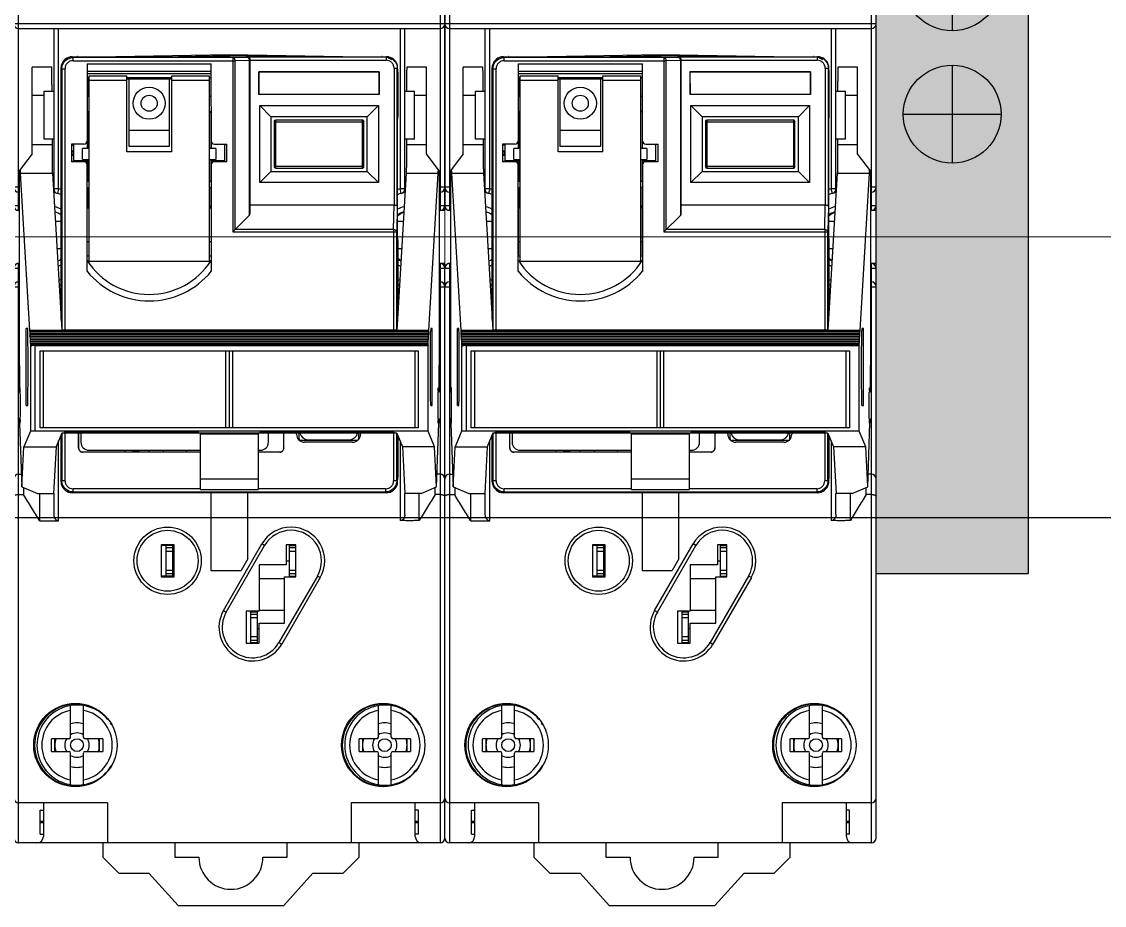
# Model space of a CAD drawing. Header units: millimetres. Extents: x 0 to 53000, y -591 to 24400.
# Drawn here: x 36731 to 36798.5, y 2684.7 to 2739.8 of the extents above; entities that cross this region are included whole.
import ezdxf
from ezdxf.enums import TextEntityAlignment as Align

# ---------------------------------------------------------------- set-up
doc = ezdxf.new("R2010")
doc.units = ezdxf.units.MM
doc.layers.add('Основная', color=7, linetype='Continuous', lineweight=30)
doc.layers.add('Привязки', color=2, linetype='Continuous', lineweight=0, plot=False, transparency=0.8)
doc.layers.add('размеры', color=3, linetype='Continuous')
doc.styles.add('текст', font='isocpeui.ttf')

# ---------------------------------------------------------------- blocks, each defined once
blk = doc.blocks.new('MCADID0001910_2D-top')
at = {"layer": 'Основная', "color": 7, "linetype": 'Continuous'}
for p, q in [((0, 40.9), (0, 1.95)), ((0.3, 1.65), (0.3, 41.2)), ((26.6, 41.2), (26.6, 1.65)), ((26.9, 1.65), (26.9, 40.9)), ((26.9, 13.3), (0, 13.3)), ((0.3, 13), (26.6, 13)), ((2.5, 13), (2.5, 3.008)), ((2.8, 3.008), (2.8, 13)), ((24.1, 13), (24.1, 3.008)), ((24.4, 3.008), (24.4, 13)), ((3.65, 11.248), (3.699, 11.199)), ((3.65, 11.248), (23.25, 11.248)), ((13.667, 11.199), (3.699, 11.199)), ((3.699, 10.999), (3.699, 11.199)), ((3.699, 10.999), (13.809, 10.999)), ((13.45, 11.371), (6.377, 11.248)), ((9.228, 11.248), (13.45, 11.321)), ((20.523, 11.248), (13.45, 11.371)), ((13.45, 11.37), (13.45, 11.247)), ((17.672, 11.248), (13.45, 11.321)), ((13.667, 11.199), (14.55, 11.215)), ((13.667, 11.199), (13.667, 0.315)), ((14.691, 11.015), (13.809, 10.999)), ((13.809, 0.457), (13.809, 10.999)), ((14.55, 11.227), (14.55, 11.215)), ((23.229, 11.227), (14.55, 11.227)), ((14.691, 11.015), (14.691, 1.34)), ((14.691, 11.015), (14.75, 11.015)), ((14.75, 11.027), (23.229, 11.027)), ((14.75, 1.481), (14.75, 11.015)), ((23.229, 11.227), (23.25, 11.248)), ((23.229, 11.227), (23.229, 11.027)), ((2.367, 10.592), (1.146, 10.592)), ((1.146, 5.192), (1.146, 10.592)), ((2.95, -5.133), (2.95, 10.572)), ((2.999, 10.499), (2.95, 10.548)), ((2.999, 10.499), (3.199, 10.499)), ((2.999, 10.499), (2.999, -5.823)), ((3.199, -5.823), (3.199, 10.499)), ((4.574, 10.798), (4.572, 5.525)), ((4.574, 10.798), (12.326, 10.798)), ((12.322, 10.32), (4.578, 10.32)), ((12.322, 10.171), (4.578, 10.171)), ((12.328, 5.525), (12.326, 10.798)), ((15.291, 10.307), (15.3, 8.898)), ((22.809, 10.307), (15.291, 10.307)), ((15.3, 8.898), (15.3, 10.298)), ((15.3, 10.298), (22.8, 10.298)), ((22.8, 8.898), (22.809, 10.307)), ((22.809, 10.307), (22.8, 10.298)), ((22.8, 10.298), (22.8, 8.898)), ((23.729, 10.528), (23.729, 1.998)), ((23.729, 10.527), (23.929, 10.527)), ((23.95, 10.548), (23.929, 10.527)), ((23.929, 1.915), (23.929, 10.527)), ((23.95, -4.989), (23.95, 10.572)), ((23.975, 7.55), (23.975, 10.25)), ((25.746, 10.592), (24.524, 10.592)), ((25.746, 5.192), (25.746, 10.592)), ((4.579, 9.944), (4.699, 9.944)), ((4.6, 9.954), (4.6, 8.748)), ((4.699, -1.525), (4.699, 10.058)), ((4.699, 10.058), (7.059, 10.058)), ((4.699, 10.047), (7.059, 10.047)), ((7.059, 9.771), (4.699, 9.771)), ((7.059, 5.305), (7.059, 10.058)), ((7.059, 9.944), (9.859, 9.944)), ((9.859, 9.844), (7.059, 9.844)), ((7.199, 5.644), (7.199, 9.844)), ((7.225, 9.844), (7.225, 9.944)), ((7.825, 9.844), (7.825, 9.944)), ((9.699, 9.844), (9.699, 5.644)), ((9.859, 5.305), (9.859, 10.058)), ((9.859, 10.058), (12.199, 10.058)), ((9.859, 10.047), (12.199, 10.047)), ((12.199, 9.771), (9.859, 9.771)), ((12.199, 10.058), (12.199, -1.525)), ((12.199, 9.944), (12.321, 9.944)), ((12.3, 9.954), (12.3, 8.748)), ((1.146, 8.842), (1.9, 8.842)), ((1.9, 9.1), (2.5, 9.1)), ((1.9, 6.1), (1.9, 9.1)), ((22.8, 8.898), (15.3, 8.898)), ((24.4, 9.1), (25, 9.1)), ((25, 6.1), (25, 9.1)), ((25, 8.842), (25.746, 8.842)), ((15.35, 3.394), (15.35, 8.206)), ((15.35, 8.206), (22.75, 8.206)), ((15.35, 8.206), (16.044, 7.506)), ((22.056, 7.506), (22.75, 8.206)), ((22.75, 8.206), (22.75, 3.394)), ((4.6, 7.848), (4.6, 5.525)), ((12.3, 7.848), (12.3, 5.525)), ((16.044, 7.506), (16.044, 4.094)), ((22.056, 7.506), (16.044, 7.506)), ((22.056, 4.094), (22.056, 7.506)), ((16.25, 7.196), (16.257, 7.189)), ((16.257, 7.189), (16.257, 4.403)), ((16.257, 7.189), (21.843, 7.189)), ((16.35, 7.296), (16.357, 7.289)), ((16.357, 4.303), (16.357, 7.289)), ((21.743, 7.289), (16.357, 7.289)), ((21.75, 7.296), (21.743, 7.289)), ((21.743, 7.289), (21.743, 4.303)), ((21.85, 7.196), (21.843, 7.189)), ((21.843, 4.403), (21.843, 7.189)), ((2.5, 6.1), (1.9, 6.1)), ((2.388, 6.1), (2.388, 5.74)), ((9.699, 6.644), (7.199, 6.644)), ((25, 6.1), (24.4, 6.1)), ((24.503, 6.1), (24.503, 5.74)), ((2.388, 5.74), (1.146, 5.74)), ((4.373, 5.798), (3.6, 5.798)), ((3.6, 5.798), (3.6, 4.698)), ((3.7, 5.728), (3.6, 5.728)), ((3.63, 5.798), (3.7, 5.728)), ((3.7, 5.798), (3.7, 5.728)), ((3.757, 4.753), (3.757, 5.798)), ((4.699, 5.525), (4.299, 5.525)), ((4.299, 4.825), (4.299, 5.525)), ((9.699, 5.644), (7.199, 5.644)), ((12.599, 5.525), (12.199, 5.525)), ((12.527, 5.798), (13.3, 5.798)), ((12.599, 5.525), (12.599, 4.825)), ((13.143, 5.798), (13.143, 4.753)), ((13.3, 4.698), (13.3, 5.798)), ((25.746, 5.74), (24.503, 5.74)), ((1.146, 5.192), (0.346, 4.125)), ((3.6, 5.378), (3.7, 5.378)), ((3.6, 5.278), (3.7, 5.378)), ((3.6, 5.178), (3.7, 5.078)), ((3.7, 5.078), (3.6, 5.078)), ((3.7, 5.378), (3.7, 5.078)), ((4.572, 4.753), (3.757, 4.753)), ((3.95, 4.748), (3.95, 4.698)), ((4.299, 4.825), (4.699, 4.825)), ((4.572, 4.825), (4.572, 4.753)), ((4.579, 4.494), (4.579, 4.746)), ((4.6, 4.825), (4.6, 3.449)), ((9.859, 5.305), (7.059, 5.305)), ((12.199, 4.825), (12.599, 4.825)), ((12.3, 4.825), (12.3, 3.447)), ((12.321, 4.746), (12.321, 4.494)), ((12.328, 4.753), (12.328, 4.825)), ((13.143, 4.753), (12.328, 4.753)), ((26.546, 4.125), (25.746, 5.192)), ((0.346, 4.125), (0.346, -6.406)), ((3.6, 4.728), (3.7, 4.728)), ((4.374, 4.698), (3.6, 4.698)), ((3.67, 4.698), (3.7, 4.728)), ((3.7, 4.728), (3.7, 4.698)), ((4.574, -2.143), (4.574, 4.498)), ((12.326, 4.498), (12.326, -2.143)), ((13.3, 4.698), (12.526, 4.698)), ((15.35, 3.394), (16.044, 4.094)), ((16.044, 4.094), (22.056, 4.094)), ((21.843, 4.403), (16.257, 4.403)), ((16.357, 4.303), (21.743, 4.303)), ((21.75, 4.296), (21.743, 4.303)), ((21.85, 4.396), (21.843, 4.403)), ((22.75, 3.394), (22.056, 4.094)), ((26.546, 4.125), (26.546, -6.406)), ((0.41, 3.99), (2.41, 3.99)), ((0.41, 3.99), (0.991, -5.828)), ((2.41, 3.99), (2.991, -5.823)), ((22.75, 3.394), (15.35, 3.394)), ((24.482, 3.99), (23.901, -5.823)), ((24.482, 3.99), (26.482, 3.99)), ((25.9, -5.828), (26.482, 3.99)), ((0.346, 3.1), (0, 3.1)), ((0.3, 2.8), (0.346, 2.8)), ((2.8, 3.008), (2.5, 3.008)), ((2.8, 3.008), (2.727, 2.717)), ((4.6, 3.102), (4.6, 1.932)), ((12.3, 3.103), (12.3, 1.932)), ((24.173, 2.717), (24.1, 3.008)), ((24.4, 3.008), (24.1, 3.008)), ((26.9, 3.1), (26.546, 3.1)), ((26.546, 2.8), (26.6, 2.8)), ((0.346, 1.95), (0, 1.95)), ((0.2, 1.65), (0.2, 1.667)), ((0.346, 1.65), (0.2, 1.65)), ((4.579, 1.911), (4.699, 1.911)), ((4.6, 1.932), (4.584, 1.917)), ((4.699, 1.798), (4.59, 1.798)), ((4.59, -0.302), (4.59, 1.798)), ((4.699, 1.932), (4.6, 1.932)), ((12.3, 1.932), (12.199, 1.932)), ((12.199, 1.911), (12.321, 1.911)), ((12.31, 1.798), (12.199, 1.798)), ((12.3, 1.932), (12.315, 1.917)), ((12.31, 1.798), (12.31, -0.302)), ((14.75, 1.998), (23.729, 1.998)), ((23.701, 0.457), (23.729, 1.998)), ((23.929, 1.915), (23.901, 0.315)), ((26.9, 1.95), (26.546, 1.95)), ((26.9, 1.65), (26.546, 1.65)), ((2.587, 0.99), (2.95, 0.99)), ((13.667, 0.315), (14.691, 1.34)), ((23.95, 0.99), (24.304, 0.99)), ((13.667, 0.315), (23.901, 0.315)), ((23.701, 0.457), (13.809, 0.457)), ((23.701, 0.457), (23.701, -5.823)), ((23.901, -5.823), (23.901, 0.315)), ((4.583, -1.202), (4.59, -0.302)), ((4.699, -0.302), (4.59, -0.302)), ((12.31, -0.302), (12.199, -0.302)), ((12.31, -0.302), (12.317, -1.202)), ((23.975, -4.45), (23.975, -0.25)), ((2.688, -0.71), (2.95, -0.71)), ((4.699, -1.202), (4.583, -1.202)), ((12.317, -1.202), (12.199, -1.202)), ((23.975, -0.71), (24.203, -0.71)), ((0, -1.95), (0.346, -1.95)), ((0, -37.5), (0, -1.95)), ((0.346, -1.65), (0.2, -1.65)), ((0.2, -1.667), (0.2, -1.65)), ((0.3, -37.8), (0.3, -1.65)), ((12.199, -1.525), (4.699, -1.525)), ((26.9, -1.65), (26.546, -1.65)), ((26.546, -1.95), (26.9, -1.95)), ((26.6, -1.65), (26.6, -37.8)), ((26.9, -37.5), (26.9, -1.65)), ((0, -3.1), (0.346, -3.1)), ((0.346, -2.8), (0.3, -2.8)), ((26.6, -2.8), (26.546, -2.8)), ((26.546, -3.1), (26.9, -3.1)), ((0.874, -5.71), (0.78, -5.71)), ((0.78, -10.51), (0.78, -5.71)), ((25.9, -5.828), (0.991, -5.828)), ((25.895, -5.911), (0.996, -5.911)), ((25.89, -6.012), (1.002, -6.012)), ((23.901, -5.823), (2.991, -5.823)), ((25.9, -5.842), (25.9, -5.828)), ((26.112, -5.71), (26.017, -5.71)), ((26.112, -10.51), (26.112, -5.71)), ((0.346, -6.406), (0.36, -9.567)), ((25.884, -6.113), (1.008, -6.113)), ((25.878, -6.214), (1.014, -6.214)), ((25.872, -6.315), (1.02, -6.315)), ((25.866, -6.416), (1.026, -6.416)), ((25.86, -6.517), (1.032, -6.517)), ((25.854, -6.618), (1.038, -6.618)), ((1.04, -6.688), (1.04, -6.76)), ((25.852, -6.716), (1.04, -6.716)), ((25.849, -6.745), (1.203, -6.745)), ((26.546, -6.406), (26.531, -9.558)), ((1.04, -6.802), (1.04, -12.119)), ((1.34, -6.76), (25.848, -6.76)), ((1.34, -12.11), (1.34, -6.76)), ((1.64, -7.11), (25.24, -7.11)), ((1.64, -11.91), (1.64, -7.11)), ((1.84, -7.11), (1.84, -11.91)), ((13.24, -11.91), (13.24, -7.11)), ((13.44, -7.11), (13.44, -11.91)), ((13.64, -7.11), (13.64, -11.91)), ((25.04, -11.91), (25.04, -7.11)), ((25.24, -7.11), (25.24, -11.91)), ((25.848, -12.11), (25.848, -6.76)), ((0.78, -10.51), (0.874, -10.51)), ((26.017, -10.51), (26.112, -10.51)), ((0.369, -11.442), (0.369, -11.615)), ((26.523, -11.45), (26.522, -11.61)), ((0.369, -11.615), (0.507, -15.593)), ((1.04, -12.119), (0.639, -13.085)), ((25.848, -12.11), (1.34, -12.11)), ((25.24, -11.91), (1.64, -11.91)), ((3.197, -12.18), (3.896, -12.148)), ((3.896, -12.148), (10.796, -12.148)), ((10.796, -12.148), (11.495, -12.18)), ((16.096, -12.148), (15.397, -12.18)), ((22.996, -12.148), (16.096, -12.148)), ((23.695, -12.18), (22.996, -12.148)), ((26.253, -13.085), (25.848, -12.11)), ((26.384, -15.591), (26.522, -11.61)), ((2.991, -12.237), (2.639, -13.085)), ((2.8, -17.699), (2.8, -12.697)), ((2.95, -15.275), (2.95, -12.335)), ((23.901, -12.237), (2.991, -12.237)), ((2.999, -12.237), (2.999, -15.203)), ((3.199, -15.203), (3.199, -12.237)), ((3.448, -12.194), (3.448, -12.169)), ((11.243, -12.194), (3.448, -12.194)), ((4.041, -12.237), (4.041, -13.171)), ((4.05, -13.163), (4.05, -12.237)), ((4.191, -12.237), (4.191, -12.807)), ((11.243, -12.169), (11.243, -12.194)), ((11.646, -15.749), (11.646, -12.237)), ((11.646, -12.273), (15.246, -12.273)), ((15.246, -12.237), (15.246, -15.749)), ((15.648, -12.194), (15.648, -12.169)), ((15.648, -12.194), (23.443, -12.194)), ((15.891, -12.807), (15.891, -12.237)), ((16.859, -13.171), (16.859, -12.237)), ((17.65, -12.303), (17.65, -12.237)), ((17.8, -12.6), (17.753, -12.6)), ((17.8, -12.6), (17.8, -12.237)), ((21.4, -12.7), (17.9, -12.7)), ((17.9, -12.736), (17.9, -12.7)), ((21.141, -12.803), (18.15, -12.803)), ((18.35, -12.65), (20.95, -12.65)), ((21.4, -12.7), (21.4, -12.729)), ((21.5, -12.237), (21.5, -12.6)), ((21.538, -12.6), (21.5, -12.6)), ((21.641, -12.237), (21.641, -12.303)), ((23.443, -12.169), (23.443, -12.194)), ((23.701, -12.237), (23.701, -15.203)), ((23.901, -15.203), (23.901, -12.237)), ((23.901, -12.237), (24.253, -13.085)), ((23.95, -15.275), (23.95, -12.356)), ((23.975, -14.95), (23.975, -12.416)), ((24.102, -12.722), (24.103, -17.695)), ((0.507, -15.593), (0.639, -13.085)), ((0.639, -13.085), (2.639, -13.085)), ((2.639, -13.085), (2.486, -16.013)), ((4.041, -13.171), (4.05, -13.163)), ((11.646, -13.421), (4.291, -13.421)), ((4.691, -13.307), (11.646, -13.307)), ((6.943, -13.413), (6.943, -13.307)), ((6.95, -13.406), (7.41, -13.406)), ((7.41, -13.307), (7.41, -13.406)), ((7.803, -13.402), (7.41, -13.406)), ((7.803, -13.402), (7.803, -13.307)), ((7.803, -13.395), (9.335, -13.395)), ((8.45, -13.395), (8.45, -13.307)), ((9.321, -13.307), (9.321, -13.402)), ((10.765, -13.395), (11.646, -13.395)), ((10.779, -13.402), (10.779, -13.307)), ((15.246, -13.307), (15.391, -13.307)), ((16.609, -13.421), (15.246, -13.421)), ((16.85, -13.163), (16.859, -13.171)), ((26.253, -13.085), (24.253, -13.085)), ((24.253, -13.085), (24.406, -16.013)), ((26.384, -15.591), (26.253, -13.085)), ((0.3, -14.8), (0.48, -14.8)), ((26.6, -14.8), (26.411, -14.8)), ((2.95, -15.252), (2.999, -15.203)), ((3.199, -15.203), (2.999, -15.203)), ((15.246, -15.114), (11.646, -15.114)), ((23.901, -15.203), (23.701, -15.203)), ((23.901, -15.203), (23.95, -15.252)), ((0.3, -16.066), (0.61, -16.066)), ((0.507, -15.593), (1.485, -16.013)), ((0.61, -15.637), (0.61, -16.066)), ((1.485, -16.013), (2.486, -16.013)), ((1.6, -16.013), (1.6, -17.686)), ((2.5, -16.013), (2.5, -17.312)), ((3.699, -15.903), (3.65, -15.952)), ((23.25, -15.952), (3.65, -15.952)), ((11.646, -15.703), (3.699, -15.703)), ((3.699, -15.903), (3.699, -15.703)), ((3.699, -15.903), (23.201, -15.903)), ((11.646, -15.749), (15.246, -15.749)), ((12.3, -15.951), (12.3, -20.8)), ((14.6, -20.077), (14.6, -15.951)), ((23.201, -15.703), (15.246, -15.703)), ((23.201, -15.703), (23.201, -15.903)), ((23.25, -15.952), (23.201, -15.903)), ((24.4, -17.312), (24.4, -16.013)), ((25.41, -16.013), (24.406, -16.013)), ((25.3, -17.692), (25.3, -16.013)), ((25.41, -16.013), (26.384, -15.591)), ((26.29, -16.066), (26.29, -15.632)), ((26.6, -16.066), (26.29, -16.066)), ((1.601, -17.689), (1.6, -17.699)), ((1.6, -17.699), (2.8, -17.699)), ((10, -19.2), (9.2, -19.2)), ((9.2, -19.2), (9.2, -21.2)), ((9.9, -19.25), (9.2, -19.25)), ((9.5, -21.15), (9.5, -19.25)), ((9.9, -19.4), (9.5, -19.4)), ((9.9, -19.25), (9.9, -21.15)), ((10, -21.2), (10, -19.2)), ((13.085, -23.3), (15.481, -19.15)), ((13.259, -23.4), (15.655, -19.25)), ((15.655, -19.25), (15.481, -19.15)), ((17.6, -19.2), (17, -19.2)), ((17, -19.2), (17, -20.45)), ((17.2, -21.2), (17.2, -19.2)), ((17.2, -19.25), (17.6, -19.25)), ((17.6, -19.4), (17.2, -19.4)), ((17.6, -21.2), (17.6, -19.2)), ((9.5, -19.6), (9.9, -19.6)), ((14.6, -20.077), (14.182, -20.8)), ((17, -20.2), (17.2, -20.2)), ((17.2, -19.6), (17.6, -19.6)), ((9.9, -20.8), (9.5, -20.8)), ((12.3, -20.8), (14.182, -20.8)), ((17, -20.45), (15.304, -20.45)), ((15.304, -20.45), (15.304, -23.35)), ((17.6, -20.8), (17.2, -20.8)), ((9.9, -21.15), (9.2, -21.15)), ((9.2, -21.2), (10, -21.2)), ((9.5, -21), (9.9, -21)), ((15.304, -21.3), (16.9, -21.3)), ((18.945, -21.15), (16.549, -25.3)), ((19.119, -21.25), (16.723, -25.4)), ((16.9, -21.2), (17.6, -21.2)), ((16.9, -24.1), (16.9, -21.2)), ((17.2, -21), (17.6, -21)), ((17.2, -21.15), (17.6, -21.15)), ((19.119, -21.25), (18.945, -21.15)), ((13.085, -23.3), (13.259, -23.4)), ((15.304, -23.35), (14.504, -23.35)), ((14.504, -23.35), (14.504, -25.35)), ((14.8, -25.35), (14.8, -23.35)), ((14.8, -23.395), (15.2, -23.395)), ((15.2, -23.545), (14.8, -23.545)), ((15.2, -25.35), (15.2, -23.35)), ((16.9, -23.3), (15.304, -23.3)), ((14.8, -23.745), (15.2, -23.745)), ((15.304, -24.1), (16.9, -24.1)), ((15.304, -25.35), (15.304, -24.1)), ((15.2, -24.945), (14.8, -24.945)), ((15.2, -24.42), (15.304, -24.42)), ((14.504, -25.35), (15.304, -25.35)), ((14.8, -25.145), (15.2, -25.145)), ((14.8, -25.295), (15.2, -25.295)), ((16.549, -25.3), (16.723, -25.4)), ((3.55, -31.2), (3.55, -29.232)), ((4.35, -31.2), (4.35, -29.232)), ((22.75, -31.2), (22.75, -29.232)), ((23.55, -31.2), (23.55, -29.232)), ((3.45, -31.3), (2.35, -31.3)), ((2.35, -32.1), (2.35, -31.3)), ((2.55, -31.3), (2.55, -32.1)), ((5.55, -31.3), (4.45, -31.3)), ((5.35, -32.1), (5.35, -31.3)), ((5.55, -31.3), (5.55, -32.1)), ((22.65, -31.3), (21.55, -31.3)), ((21.55, -32.1), (21.55, -31.3)), ((21.75, -31.3), (21.75, -32.1)), ((24.75, -31.3), (23.65, -31.3)), ((24.55, -32.1), (24.55, -31.3)), ((24.75, -31.3), (24.75, -32.1)), ((2.35, -32.1), (3.45, -32.1)), ((3.55, -34.168), (3.55, -32.2)), ((4.35, -34.168), (4.35, -32.2)), ((4.45, -32.1), (5.55, -32.1)), ((21.55, -32.1), (22.65, -32.1)), ((22.75, -34.168), (22.75, -32.2)), ((23.55, -34.168), (23.55, -32.2)), ((23.65, -32.1), (24.75, -32.1)), ((5.85, -35.3), (0.3, -35.3)), ((1.65, -35.75), (1.85, -35.75)), ((1.65, -37.25), (1.65, -35.75)), ((1.85, -35.3), (1.85, -37.4)), ((5.85, -35.3), (5.85, -37.8)), ((26.6, -35.3), (21.05, -35.3)), ((21.05, -35.3), (21.05, -37.8)), ((25.05, -37.4), (25.05, -35.3)), ((25.25, -35.75), (25.05, -35.75)), ((25.25, -37.25), (25.25, -35.75)), ((1.65, -36.45), (1.85, -36.45)), ((25.05, -36.45), (25.25, -36.45)), ((1.85, -36.55), (1.65, -36.55)), ((25.25, -36.55), (25.05, -36.55)), ((26.6, -37.8), (0.3, -37.8)), ((1.65, -37.25), (1.85, -37.25)), ((5.55, -37.8), (5.55, -38.697)), ((10.05, -37.797), (10.05, -38.697)), ((17.05, -38.697), (17.05, -37.797)), ((21.55, -38.697), (21.55, -37.8)), ((25.25, -37.25), (25.05, -37.25)), ((5.55, -38.697), (6.55, -39.697)), ((10.05, -38.697), (11.55, -38.697)), ((15.55, -38.697), (17.05, -38.697)), ((20.55, -39.697), (21.55, -38.697)), ((6.55, -39.697), (8.436, -39.697)), ((8.436, -39.697), (10.25, -41.697)), ((16.85, -41.697), (18.664, -39.697)), ((18.664, -39.697), (20.55, -39.697)), ((10.25, -41.697), (16.85, -41.697))]:
    blk.add_line(p, q, dxfattribs=at)
for centre, radius in [((8.449, 8.344), 1), ((8.449, 8.344), 0.5), ((9.6, -20.2), 2.1), ((9.6, -20.2), 1.9), ((3.85, -31.7), 2.6), ((23.05, -31.7), 2.6), ((3.95, -31.7), 0.4), ((23.15, -31.7), 0.4)]:
    blk.add_circle(centre, radius, dxfattribs=at)
for centre, radius, start, end in [((0.3, 13.3), 0.3, 180, 270), ((26.6, 13.3), 0.3, 270, 0), ((3.65, 10.548), 0.7, 89.99617, 167.77349), ((3.975, 10.25), 1, 90, 91.99842), ((14.55, 11.015), 0.2, 0.02152, 89.98767), ((22.975, 10.25), 1, 88.97917, 90), ((22.975, 10.25), 1, 53.97759, 65.98454), ((3.45, 10.572), 0.5, 165.54837, 180.00024), ((23.45, 10.572), 0.5, 0, 14.60377), ((22.975, 10.25), 1, 0, 12.83857), ((4.549, 8.898), 0.15, 281.7098, 0), ((12.349, 8.898), 0.15, 192.46542, 259.20276), ((4.549, 7.698), 0.15, 0, 78.25864), ((12.349, 7.698), 0.15, 100.7967, 180), ((22.975, 7.55), 1, 347.16143, 0), ((16.357, 7.189), 0.1, 90.01559, 179.98361), ((21.743, 7.189), 0.1, 359.99914, 90.00065), ((21.75, 7.196), 0.0999, 359.97785, 90.0218), ((16.357, 4.403), 0.1, 180.02101, 269.97899), ((21.743, 4.403), 0.1, 269.99513, 0.00071), ((21.75, 4.396), 0.0999, 269.97668, 0.02193), ((4.699, 3.275), 0.2, 90, 128.45702), ((12.199, 3.275), 0.2, 50.57534, 90), ((0.3, 3.1), 0.3, 180, 270), ((2.05, 0), 3.1, 81.65338, 82.31937), ((2.05, 0), 2.8, 71.68112, 81.11481), ((2.8, 3.008), 0.3, 180, 255.9992), ((2.05, 0), 3.1, 72.83985, 75.9992), ((4.699, 3.275), 0.2, 231.54298, 270), ((12.199, 3.275), 0.2, 270, 309.42466), ((24.85, 0), 3.1, 104.0008, 107.15341), ((24.85, 0), 2.8, 99.06253, 108.31888), ((24.1, 3.008), 0.3, 284.0008, 0), ((26.6, 3.1), 0.3, 270, 0), ((0.3, 1.95), 0.3, 180, 270), ((2.05, 0), 1.95, 62.28363, 74.94618), ((2.05, 0), 1.65, 56.27448, 71.58361), ((24.95, 0), 1.65, 112.51561, 128.35142), ((24.85, 0), 1.65, 108.73184, 123.72552), ((24.85, 0), 1.95, 105.31822, 117.7166), ((26.6, 1.95), 0.3, 270, 0), ((22.975, -0.25), 1, 0, 12.83857), ((24.95, 0), 1.65, 232.93255, 241.10702), ((0.3, -1.95), 0.3, 90, 180), ((2.05, 0), 1.65, 294.8349, 303.72552), ((2.05, 0), 1.95, 291.56696, 297.7166), ((8.45, 1.016), 4.6, 212.78051, 327.21949), ((24.85, 0), 1.65, 237.51632, 244.85949), ((24.85, 0), 1.95, 243.05017, 248.1737), ((26.6, -1.95), 0.3, 0, 90), ((2.05, 0), 2.8, 285.70153, 288.86401), ((8.45, 1.016), 5, 219.17315, 320.82685), ((24.85, 0), 2.8, 251.68222, 254.11592), ((0.3, -3.1), 0.3, 90, 180), ((2.05, 0), 3.1, 284.45577, 286.87805), ((24.85, 0), 3.1, 253.60498, 255.38404), ((26.6, -3.1), 0.3, 0, 90), ((-23.106, -6.332), 23.988, 1.12754, 1.4868), ((49.99, -6.332), 23.981, 178.51316, 178.87221), ((18.661, -6.689), 7.191, 359.53662, 359.77932), ((-2.26, -9.565), 2.667, 1.94304, 2.42603), ((28.997, -9.559), 2.512, 177.54138, 177.99767), ((0.5, -9.7), 0.2, 118.35563, 180), ((-22.036, -9.994), 22.448, 0.80275, 0.94901), ((49.107, -9.997), 22.628, 179.05837, 179.19861), ((26.4, -9.7), 0.2, 0, 64.17194), ((0.5, -11.3), 0.2, 180, 241.87808), ((-21.384, -11.035), 21.796, 359.03917, 359.23945), ((48.494, -11.032), 22.015, 180.75985, 180.95308), ((26.4, -11.3), 0.2, 295.59615, 0), ((4.691, -12.807), 0.5, 180, 270), ((15.391, -12.807), 0.5, 270, 0), ((17.9, -12.6), 0.1, 180, 270), ((18.35, -12.15), 0.5, 191.37745, 270), ((20.95, -12.15), 0.5, 270, 348.62255), ((21.4, -12.6), 0.1, 329.88113, 360), ((4.291, -13.171), 0.25, 179.99775, 270.00086), ((4.3, -13.163), 0.25, 179.99775, 270.00086), ((10.05, 118.275), 131.679, 269.683, 270.31703), ((16.6, -13.163), 0.25, 269.99915, 0.00225), ((16.609, -13.171), 0.25, 269.99915, 0.00225), ((0.3, -15.1), 0.3, 90, 180), ((26.6, -15.1), 0.3, 360, 90), ((3.45, -15.275), 0.5, 179.9987, 194.44236), ((3.65, -15.252), 0.7, 192.21778, 270.00324), ((23.25, -15.252), 0.7, 269.99676, 347.67448), ((23.45, -15.275), 0.5, 345.40564, 0), ((22.975, -14.95), 1, 347.16143, 0), ((17.3, -20.2), 2.1, 330, 150), ((17.3, -20.2), 1.9, 330, 150), ((14.904, -24.35), 2.1, 150, 330), ((14.904, -24.35), 1.9, 150, 330), ((3.85, -31.7), 2.55, 78.53265, 300.8326), ((3.95, -31.7), 2.5, 40.02259, 329.96496), ((3.95, -31.7), 2.2, 100.47568, 259.52432), ((3.95, -31.7), 2.2, 280.47568, 79.52432), ((3.85, -31.7), 2.55, 58.95275, 76.72658), ((23.05, -31.7), 2.55, 78.53265, 300.8326), ((23.15, -31.7), 2.5, 30.13943, 329.96496), ((23.15, -31.7), 2.2, 100.47568, 259.52432), ((23.15, -31.7), 2.2, 280.47568, 79.52432), ((23.05, -31.7), 2.55, 58.95275, 76.72658), ((3.95, -31.7), 1.388, 73.24675, 106.75325), ((3.95, -31.7), 2.5, 30.13943, 33.422), ((23.15, -31.7), 1.388, 73.24675, 106.75325), ((3.95, -31.7), 0.76, 58.23265, 121.76735), ((23.15, -31.7), 0.76, 58.23265, 121.76735), ((3.95, -31.7), 1.388, 163.24675, 196.75325), ((3.95, -31.7), 0.76, 148.23265, 211.76735), ((3.45, -31.2), 0.1, 270, 0), ((4.45, -31.2), 0.1, 180, 270), ((3.95, -31.7), 0.76, 328.23265, 31.76735), ((3.95, -31.7), 1.388, 343.24675, 16.75325), ((23.15, -31.7), 1.388, 163.24675, 196.75325), ((23.15, -31.7), 0.76, 148.23265, 211.76735), ((22.65, -31.2), 0.1, 270, 0), ((23.65, -31.2), 0.1, 180, 270), ((23.15, -31.7), 0.76, 328.23265, 31.76735), ((23.15, -31.7), 1.388, 343.24675, 16.75325), ((3.45, -32.2), 0.1, 0, 90), ((3.95, -31.7), 0.76, 238.23265, 301.76735), ((4.45, -32.2), 0.1, 90, 180), ((22.65, -32.2), 0.1, 0, 90), ((23.15, -31.7), 0.76, 238.23265, 301.76735), ((23.65, -32.2), 0.1, 90, 180), ((3.95, -31.7), 1.388, 253.24675, 286.75325), ((23.15, -31.7), 1.388, 253.24675, 286.75325), ((0.3, -35), 0.3, 180, 270), ((26.6, -35), 0.3, 270, 0), ((0.3, -37.5), 0.3, 180, 270), ((1.45, -37.4), 0.4, 270, 0), ((25.45, -37.4), 0.4, 180, 270), ((26.6, -37.5), 0.3, 270, 0), ((13.55, -38.697), 2, 180, 360)]:
    blk.add_arc(centre, radius, start, end, dxfattribs=at)
for centre, major_axis, ratio, start_param, end_param in [((23.25, 10.548), (0.495, 0.495), 0.999695, -0.570014, 0.785246), ((16.35, 7.196), (0.0707, -0.0707), 0.999695, 2.356322, 3.926848), ((4.374, 6.002), (0.009, 0.204), 0.980545, -3.098833, -1.526326), ((12.526, 6.002), (-0.009, 0.204), 0.980545, 1.526326, 3.098833), ((0.41, 5.74), (0, 1.75), 0.012218, 2.650113, 3.141593), ((4.374, 4.498), (-0.141, 0.141), 0.999924, -2.356233, -0.78536), ((12.526, 4.498), (-0.141, -0.141), 0.999924, 3.926953, 5.497825), ((16.35, 4.396), (0.0707, 0.0707), 0.999695, 2.356339, 3.926846), ((26.482, 5.74), (0, 1.75), 0.012218, -3.141593, -2.650113), ((14.55, 1.481), (-0.2, 0), 1, -3.926991, -3.141593), ((25.849, -6.789), (0, 0.0437), 0.012218, 0, 0.846007), ((18.15, -12.303), (0.354, 0.354), 0.999924, 2.356233, 3.926953), ((21.141, -12.303), (-0.354, 0.354), 0.999924, 2.356233, 3.926953), ((2.8, -17.312), (0, 0.387), 0.775051, 1.570796, 3.141593)]:
    blk.add_ellipse(centre, major_axis=major_axis, ratio=ratio, start_param=start_param, end_param=end_param, dxfattribs=at)
for points, knots in [([(2.999, 10.499), (2.999, 10.591), (3.037, 10.775), (3.194, 11.004), (3.423, 11.161), (3.607, 11.199), (3.699, 11.199)], [0, 0, 0, 0, 0.253064, 0.5, 0.746936, 1, 1, 1, 1]), ([(3.699, 10.999), (3.634, 10.998), (3.502, 10.974), (3.336, 10.862), (3.224, 10.696), (3.2, 10.564), (3.199, 10.499)], [0, 0, 0, 0, 0.249989, 0.49999, 0.749995, 1, 1, 1, 1]), ([(13.809, 10.999), (13.808, 11.025), (13.801, 11.074), (13.772, 11.14), (13.726, 11.186), (13.686, 11.199), (13.667, 11.199)], [0, 0, 0, 0, 0.286836, 0.554676, 0.79067, 1, 1, 1, 1]), ([(14.55, 11.227), (14.572, 11.227), (14.619, 11.218), (14.683, 11.18), (14.735, 11.115), (14.75, 11.058), (14.75, 11.027)], [0, 0, 0, 0, 0.216594, 0.447233, 0.705741, 1, 1, 1, 1]), ([(14.55, 11.215), (14.569, 11.214), (14.609, 11.202), (14.654, 11.155), (14.684, 11.09), (14.691, 11.04), (14.691, 11.015)], [0, 0, 0, 0, 0.209462, 0.445362, 0.712873, 1, 1, 1, 1]), ([(23.229, 11.227), (23.321, 11.227), (23.505, 11.189), (23.734, 11.032), (23.891, 10.803), (23.929, 10.619), (23.929, 10.527)], [0, 0, 0, 0, 0.253064, 0.5, 0.746936, 1, 1, 1, 1]), ([(23.583, 10.881), (23.537, 10.927), (23.425, 11.001), (23.294, 11.027), (23.229, 11.027)], [0, 0, 0, 0, 0.5, 1, 1, 1, 1]), ([(23.729, 10.528), (23.729, 10.593), (23.703, 10.724), (23.628, 10.835), (23.583, 10.881)], [0, 0, 0, 0, 0.499982, 1, 1, 1, 1]), ([(2.388, 9.1), (2.388, 9.201), (2.388, 9.396), (2.386, 9.678), (2.384, 9.897), (2.383, 10.058), (2.381, 10.164), (2.38, 10.26), (2.378, 10.345), (2.376, 10.418), (2.375, 10.478), (2.373, 10.52), (2.372, 10.548), (2.371, 10.563), (2.37, 10.575), (2.369, 10.584), (2.368, 10.589), (2.368, 10.592), (2.367, 10.592)], [0, 0, 0, 0, 0.202296, 0.393078, 0.565797, 0.64372, 0.715206, 0.779703, 0.836665, 0.885631, 0.926255, 0.958204, 0.970832, 0.981204, 0.989308, 0.995131, 0.998673, 1, 1, 1, 1]), ([(24.524, 10.592), (24.524, 10.592), (24.523, 10.589), (24.522, 10.584), (24.521, 10.575), (24.52, 10.563), (24.52, 10.548), (24.518, 10.52), (24.517, 10.478), (24.515, 10.418), (24.513, 10.345), (24.512, 10.26), (24.51, 10.164), (24.509, 10.058), (24.507, 9.897), (24.505, 9.678), (24.504, 9.396), (24.503, 9.201), (24.503, 9.1)], [0, 0, 0, 0, 0.001326, 0.004866, 0.010688, 0.018788, 0.029158, 0.041784, 0.07373, 0.114356, 0.163324, 0.220287, 0.284786, 0.356272, 0.434195, 0.606917, 0.797701, 1, 1, 1, 1]), ([(2.388, 5.74), (2.388, 5.626), (2.389, 5.403), (2.39, 5.079), (2.392, 4.823), (2.393, 4.633), (2.395, 4.507), (2.396, 4.392), (2.398, 4.29), (2.4, 4.202), (2.401, 4.137), (2.403, 4.094), (2.404, 4.067), (2.405, 4.044), (2.406, 4.025), (2.407, 4.011), (2.407, 3.999), (2.409, 3.994), (2.409, 3.99), (2.41, 3.99)], [0, 0, 0, 0, 0.194972, 0.382599, 0.555392, 0.63419, 0.706895, 0.772774, 0.831222, 0.881666, 0.923614, 0.941284, 0.956691, 0.96979, 0.980549, 0.988952, 0.994988, 0.998652, 1, 1, 1, 1]), ([(24.503, 5.74), (24.503, 5.626), (24.503, 5.403), (24.502, 5.079), (24.5, 4.823), (24.498, 4.633), (24.497, 4.507), (24.495, 4.392), (24.494, 4.29), (24.492, 4.202), (24.49, 4.137), (24.489, 4.094), (24.488, 4.067), (24.487, 4.044), (24.486, 4.025), (24.485, 4.011), (24.484, 3.999), (24.483, 3.994), (24.482, 3.99), (24.482, 3.99)], [0, 0, 0, 0, 0.194971, 0.382597, 0.555392, 0.634191, 0.706897, 0.772776, 0.831223, 0.881667, 0.923614, 0.941283, 0.95669, 0.96979, 0.980549, 0.988952, 0.994988, 0.998652, 1, 1, 1, 1]), ([(23.729, 1.998), (23.755, 1.998), (23.804, 1.994), (23.86, 1.979), (23.895, 1.961), (23.917, 1.945), (23.929, 1.927), (23.929, 1.915)], [0, 0, 0, 0, 0.342893, 0.635531, 0.753789, 0.852311, 1, 1, 1, 1]), ([(23.901, 0.315), (23.901, 0.334), (23.888, 0.374), (23.841, 0.42), (23.776, 0.449), (23.727, 0.457), (23.701, 0.457)], [0, 0, 0, 0, 0.209333, 0.445319, 0.713164, 1, 1, 1, 1]), ([(0.874, -10.51), (0.878, -10.383), (0.883, -10.08), (0.891, -9.333), (0.894, -8.254), (0.892, -7.157), (0.886, -6.354), (0.881, -6.011), (0.878, -5.86)], [0, 0, 0, 0, 0.081971, 0.195353, 0.481885, 0.778162, 0.903059, 1, 1, 1, 1]), ([(0.991, -5.828), (0.992, -5.836), (0.992, -5.861), (0.992, -5.885), (0.992, -5.901)], [0, 0, 0, 0, 0.349721, 1, 1, 1, 1]), ([(0.995, -5.916), (0.996, -5.915), (0.996, -5.914), (0.996, -5.911), (0.996, -5.911)], [0, 0, 0, 0, 0.745023, 1, 1, 1, 1]), ([(0.996, -5.911), (0.996, -5.911), (0.996, -5.912), (0.996, -5.913), (0.996, -5.915), (0.997, -5.919), (0.997, -5.927), (0.997, -5.938), (0.997, -5.953), (0.998, -5.976), (0.998, -5.995), (0.998, -6.009)], [0, 0, 0, 0, 0.004613, 0.017666, 0.039185, 0.069075, 0.153528, 0.269645, 0.415272, 0.58808, 1, 1, 1, 1]), ([(1.001, -6.017), (1.002, -6.016), (1.002, -6.015), (1.002, -6.012), (1.002, -6.012)], [0, 0, 0, 0, 0.745023, 1, 1, 1, 1]), ([(1.002, -6.012), (1.002, -6.012), (1.002, -6.013), (1.002, -6.014), (1.002, -6.016), (1.003, -6.021), (1.003, -6.028), (1.003, -6.039), (1.003, -6.054), (1.004, -6.077), (1.004, -6.096), (1.004, -6.11)], [0, 0, 0, 0, 0.004613, 0.017666, 0.039185, 0.069075, 0.153528, 0.269645, 0.415272, 0.58808, 1, 1, 1, 1]), ([(25.888, -6.11), (25.888, -6.096), (25.888, -6.077), (25.888, -6.054), (25.888, -6.039), (25.889, -6.028), (25.889, -6.021), (25.889, -6.016), (25.889, -6.014), (25.889, -6.013), (25.889, -6.012), (25.89, -6.012)], [0, 0, 0, 0, 0.41192, 0.584728, 0.730355, 0.846472, 0.930925, 0.960815, 0.982334, 0.995387, 1, 1, 1, 1]), ([(25.894, -6.009), (25.894, -5.995), (25.894, -5.976), (25.894, -5.953), (25.894, -5.938), (25.895, -5.927), (25.895, -5.919), (25.895, -5.915), (25.895, -5.913), (25.895, -5.912), (25.895, -5.911), (25.895, -5.911)], [0, 0, 0, 0, 0.41192, 0.584728, 0.730355, 0.846472, 0.930925, 0.960815, 0.982334, 0.995387, 1, 1, 1, 1]), ([(25.9, -5.901), (25.9, -5.895), (25.9, -5.875), (25.9, -5.856), (25.9, -5.842)], [0, 0, 0, 0, 0.295797, 1, 1, 1, 1]), ([(26.017, -10.51), (26.014, -10.383), (26.008, -10.08), (26.001, -9.333), (25.997, -8.254), (25.999, -7.157), (26.006, -6.354), (26.011, -6.01), (26.014, -5.86)], [0, 0, 0, 0, 0.081974, 0.19536, 0.481899, 0.778173, 0.903066, 1, 1, 1, 1]), ([(1.007, -6.118), (1.007, -6.117), (1.008, -6.116), (1.008, -6.113), (1.008, -6.113)], [0, 0, 0, 0, 0.745023, 1, 1, 1, 1]), ([(1.008, -6.113), (1.008, -6.113), (1.008, -6.114), (1.008, -6.115), (1.008, -6.117), (1.009, -6.122), (1.009, -6.129), (1.009, -6.14), (1.009, -6.155), (1.01, -6.178), (1.01, -6.198), (1.01, -6.211)], [0, 0, 0, 0, 0.004613, 0.017666, 0.039185, 0.069075, 0.153528, 0.269645, 0.415272, 0.58808, 1, 1, 1, 1]), ([(1.013, -6.219), (1.013, -6.218), (1.014, -6.217), (1.014, -6.214), (1.014, -6.214)], [0, 0, 0, 0, 0.745023, 1, 1, 1, 1]), ([(1.014, -6.214), (1.014, -6.214), (1.014, -6.215), (1.014, -6.216), (1.014, -6.218), (1.015, -6.223), (1.015, -6.23), (1.015, -6.241), (1.015, -6.256), (1.016, -6.279), (1.016, -6.299), (1.016, -6.312)], [0, 0, 0, 0, 0.004613, 0.017666, 0.039185, 0.069075, 0.153528, 0.269645, 0.415272, 0.58808, 1, 1, 1, 1]), ([(1.019, -6.32), (1.019, -6.319), (1.02, -6.318), (1.019, -6.315), (1.02, -6.315)], [0, 0, 0, 0, 0.745023, 1, 1, 1, 1]), ([(1.02, -6.315), (1.02, -6.315), (1.02, -6.316), (1.02, -6.317), (1.02, -6.319), (1.021, -6.324), (1.021, -6.331), (1.021, -6.343), (1.021, -6.357), (1.022, -6.381), (1.022, -6.4), (1.022, -6.413)], [0, 0, 0, 0, 0.004613, 0.017666, 0.039185, 0.069075, 0.153528, 0.269645, 0.415272, 0.58808, 1, 1, 1, 1]), ([(1.025, -6.421), (1.025, -6.42), (1.026, -6.419), (1.025, -6.416), (1.026, -6.416)], [0, 0, 0, 0, 0.745023, 1, 1, 1, 1]), ([(1.026, -6.416), (1.026, -6.416), (1.026, -6.417), (1.026, -6.418), (1.026, -6.42), (1.027, -6.425), (1.027, -6.432), (1.027, -6.444), (1.027, -6.458), (1.028, -6.482), (1.028, -6.501), (1.028, -6.514)], [0, 0, 0, 0, 0.004613, 0.017666, 0.039185, 0.069075, 0.153528, 0.269645, 0.415272, 0.58808, 1, 1, 1, 1]), ([(1.031, -6.522), (1.031, -6.521), (1.032, -6.52), (1.031, -6.517), (1.032, -6.517)], [0, 0, 0, 0, 0.745023, 1, 1, 1, 1]), ([(1.032, -6.517), (1.032, -6.517), (1.032, -6.518), (1.032, -6.519), (1.032, -6.521), (1.033, -6.526), (1.033, -6.533), (1.033, -6.545), (1.033, -6.559), (1.034, -6.583), (1.034, -6.602), (1.034, -6.615)], [0, 0, 0, 0, 0.004613, 0.017666, 0.039185, 0.069075, 0.153528, 0.269645, 0.415272, 0.58808, 1, 1, 1, 1]), ([(1.038, -6.618), (1.038, -6.618), (1.038, -6.621), (1.039, -6.623), (1.039, -6.63), (1.039, -6.637), (1.039, -6.647), (1.039, -6.664), (1.04, -6.678), (1.04, -6.688)], [0, 0, 0, 0, 0.017142, 0.067131, 0.149554, 0.263495, 0.407511, 0.580032, 1, 1, 1, 1]), ([(1.04, -6.688), (1.04, -6.69), (1.04, -6.7), (1.04, -6.709), (1.04, -6.716)], [0, 0, 0, 0, 0.23839, 1, 1, 1, 1]), ([(1.04, -6.716), (1.041, -6.72), (1.041, -6.736), (1.042, -6.751), (1.044, -6.762)], [0, 0, 0, 0, 0.270854, 1, 1, 1, 1]), ([(1.152, -6.76), (1.162, -6.751), (1.181, -6.746), (1.199, -6.745), (1.203, -6.745)], [0, 0, 0, 0, 0.740186, 1, 1, 1, 1]), ([(1.203, -6.745), (1.207, -6.745), (1.221, -6.746), (1.235, -6.747), (1.245, -6.749)], [0, 0, 0, 0, 0.243471, 1, 1, 1, 1]), ([(1.245, -6.749), (1.253, -6.75), (1.284, -6.755), (1.316, -6.76), (1.34, -6.76)], [0, 0, 0, 0, 0.244643, 1, 1, 1, 1]), ([(25.849, -6.745), (25.849, -6.745), (25.848, -6.747), (25.849, -6.749), (25.849, -6.754), (25.849, -6.758), (25.849, -6.76)], [0, 0, 0, 0, 0.066555, 0.261877, 0.577951, 1, 1, 1, 1]), ([(25.852, -6.716), (25.852, -6.707), (25.852, -6.678), (25.852, -6.65), (25.853, -6.63)], [0, 0, 0, 0, 0.322628, 1, 1, 1, 1]), ([(25.853, -6.63), (25.853, -6.629), (25.853, -6.626), (25.853, -6.622), (25.854, -6.62), (25.853, -6.618), (25.854, -6.618)], [0, 0, 0, 0, 0.432846, 0.744996, 0.9344, 1, 1, 1, 1]), ([(25.858, -6.615), (25.858, -6.602), (25.858, -6.583), (25.858, -6.559), (25.858, -6.545), (25.859, -6.533), (25.859, -6.526), (25.859, -6.521), (25.859, -6.519), (25.859, -6.518), (25.859, -6.517), (25.86, -6.517)], [0, 0, 0, 0, 0.41192, 0.584728, 0.730355, 0.846472, 0.930925, 0.960815, 0.982334, 0.995387, 1, 1, 1, 1]), ([(25.864, -6.514), (25.864, -6.501), (25.864, -6.482), (25.864, -6.458), (25.864, -6.444), (25.865, -6.432), (25.865, -6.425), (25.865, -6.42), (25.865, -6.418), (25.865, -6.417), (25.865, -6.416), (25.866, -6.416)], [0, 0, 0, 0, 0.41192, 0.584728, 0.730355, 0.846472, 0.930925, 0.960815, 0.982334, 0.995387, 1, 1, 1, 1]), ([(25.87, -6.413), (25.87, -6.4), (25.87, -6.381), (25.87, -6.357), (25.87, -6.343), (25.871, -6.331), (25.871, -6.324), (25.871, -6.319), (25.871, -6.317), (25.871, -6.316), (25.871, -6.315), (25.872, -6.315)], [0, 0, 0, 0, 0.41192, 0.584728, 0.730355, 0.846472, 0.930925, 0.960815, 0.982334, 0.995387, 1, 1, 1, 1]), ([(25.876, -6.312), (25.876, -6.299), (25.876, -6.279), (25.876, -6.256), (25.876, -6.241), (25.877, -6.23), (25.877, -6.223), (25.877, -6.218), (25.877, -6.216), (25.877, -6.215), (25.877, -6.214), (25.878, -6.214)], [0, 0, 0, 0, 0.41192, 0.584728, 0.730355, 0.846472, 0.930925, 0.960815, 0.982334, 0.995387, 1, 1, 1, 1]), ([(25.882, -6.211), (25.882, -6.198), (25.882, -6.178), (25.882, -6.155), (25.882, -6.14), (25.883, -6.129), (25.883, -6.122), (25.883, -6.117), (25.883, -6.115), (25.883, -6.114), (25.883, -6.113), (25.884, -6.113)], [0, 0, 0, 0, 0.41192, 0.584728, 0.730355, 0.846472, 0.930925, 0.960815, 0.982334, 0.995387, 1, 1, 1, 1]), ([(1.044, -6.762), (1.045, -6.768), (1.047, -6.779), (1.053, -6.792), (1.063, -6.801), (1.071, -6.802), (1.075, -6.802)], [0, 0, 0, 0, 0.322926, 0.577986, 0.788337, 1, 1, 1, 1]), ([(1.075, -6.802), (1.087, -6.802), (1.116, -6.789), (1.14, -6.772), (1.152, -6.76)], [0, 0, 0, 0, 0.425557, 1, 1, 1, 1]), ([(0.405, -9.452), (0.405, -9.446), (0.404, -9.435), (0.403, -9.423), (0.403, -9.416), (0.402, -9.413), (0.402, -9.411), (0.401, -9.41), (0.401, -9.41)], [0, 0, 0, 0, 0.432845, 0.744034, 0.853676, 0.932572, 0.980838, 1, 1, 1, 1]), ([(26.487, -9.451), (26.487, -9.445), (26.487, -9.435), (26.488, -9.423), (26.489, -9.416), (26.489, -9.413), (26.49, -9.411), (26.49, -9.41), (26.49, -9.41)], [0, 0, 0, 0, 0.432779, 0.743942, 0.853585, 0.932489, 0.980777, 1, 1, 1, 1]), ([(0.409, -9.623), (0.409, -9.608), (0.408, -9.558), (0.407, -9.509), (0.406, -9.474)], [0, 0, 0, 0, 0.300224, 1, 1, 1, 1]), ([(0.41, -11.324), (0.414, -11.049), (0.415, -10.501), (0.414, -9.953), (0.41, -9.68)], [0, 0, 0, 0, 0.502434, 1, 1, 1, 1]), ([(26.481, -11.324), (26.478, -11.048), (26.476, -10.501), (26.478, -9.953), (26.481, -9.681)], [0, 0, 0, 0, 0.502423, 1, 1, 1, 1]), ([(26.482, -9.625), (26.483, -9.61), (26.483, -9.558), (26.485, -9.507), (26.486, -9.471)], [0, 0, 0, 0, 0.302781, 1, 1, 1, 1]), ([(0.393, -11.397), (0.393, -11.408), (0.394, -11.447), (0.395, -11.486), (0.396, -11.513)], [0, 0, 0, 0, 0.283476, 1, 1, 1, 1]), ([(0.401, -11.61), (0.402, -11.61), (0.402, -11.608), (0.402, -11.606), (0.403, -11.602), (0.404, -11.593), (0.404, -11.577), (0.405, -11.554), (0.406, -11.524), (0.407, -11.488), (0.408, -11.446), (0.409, -11.416), (0.409, -11.4)], [0, 0, 0, 0, 0.004763, 0.017144, 0.037448, 0.065684, 0.145824, 0.257244, 0.399446, 0.571408, 0.771978, 1, 1, 1, 1]), ([(26.49, -11.61), (26.49, -11.61), (26.49, -11.608), (26.489, -11.606), (26.489, -11.602), (26.488, -11.593), (26.487, -11.577), (26.486, -11.553), (26.485, -11.523), (26.484, -11.487), (26.483, -11.444), (26.483, -11.414), (26.482, -11.398)], [0, 0, 0, 0, 0.004758, 0.017143, 0.037458, 0.065707, 0.145878, 0.257326, 0.399549, 0.571516, 0.772057, 1, 1, 1, 1]), ([(26.498, -11.395), (26.498, -11.407), (26.497, -11.449), (26.496, -11.492), (26.496, -11.522)], [0, 0, 0, 0, 0.287673, 1, 1, 1, 1]), ([(1.34, -12.11), (1.32, -12.11), (1.282, -12.11), (1.227, -12.111), (1.176, -12.111), (1.131, -12.112), (1.099, -12.114), (1.077, -12.115), (1.064, -12.115), (1.054, -12.116), (1.047, -12.117), (1.043, -12.118), (1.04, -12.118), (1.04, -12.119)], [0, 0, 0, 0, 0.192999, 0.379468, 0.551227, 0.70199, 0.826224, 0.876964, 0.91941, 0.953098, 0.97781, 0.99341, 1, 1, 1, 1]), ([(3.148, -12.185), (3.148, -12.184), (3.15, -12.184), (3.152, -12.183), (3.156, -12.183), (3.164, -12.182), (3.178, -12.181), (3.19, -12.18), (3.197, -12.18)], [0, 0, 0, 0, 0.020567, 0.069942, 0.150069, 0.260951, 0.573076, 1, 1, 1, 1]), ([(3.448, -12.194), (3.429, -12.194), (3.39, -12.194), (3.335, -12.193), (3.284, -12.192), (3.239, -12.191), (3.206, -12.19), (3.184, -12.189), (3.172, -12.188), (3.162, -12.188), (3.155, -12.187), (3.151, -12.186), (3.148, -12.185), (3.148, -12.185)], [0, 0, 0, 0, 0.194447, 0.382209, 0.554917, 0.706158, 0.830292, 0.880745, 0.922734, 0.955795, 0.979714, 0.994378, 1, 1, 1, 1]), ([(11.243, -12.194), (11.263, -12.194), (11.301, -12.194), (11.357, -12.193), (11.408, -12.192), (11.453, -12.191), (11.485, -12.19), (11.507, -12.189), (11.52, -12.188), (11.529, -12.188), (11.537, -12.187), (11.54, -12.186), (11.543, -12.185), (11.543, -12.185)], [0, 0, 0, 0, 0.194422, 0.382149, 0.55485, 0.706098, 0.83022, 0.880669, 0.922668, 0.955749, 0.97969, 0.994372, 1, 1, 1, 1]), ([(11.543, -12.185), (11.543, -12.184), (11.542, -12.184), (11.54, -12.183), (11.536, -12.183), (11.528, -12.182), (11.514, -12.181), (11.502, -12.18), (11.495, -12.18)], [0, 0, 0, 0, 0.020587, 0.070016, 0.150158, 0.260995, 0.573121, 1, 1, 1, 1]), ([(15.397, -12.18), (15.39, -12.18), (15.378, -12.181), (15.364, -12.182), (15.356, -12.183), (15.352, -12.183), (15.35, -12.184), (15.348, -12.184), (15.348, -12.185)], [0, 0, 0, 0, 0.426953, 0.739079, 0.84995, 0.930067, 0.979435, 1, 1, 1, 1]), ([(15.348, -12.185), (15.348, -12.185), (15.351, -12.186), (15.355, -12.187), (15.362, -12.188), (15.372, -12.188), (15.384, -12.189), (15.406, -12.19), (15.439, -12.191), (15.484, -12.192), (15.535, -12.193), (15.59, -12.194), (15.629, -12.194), (15.648, -12.194)], [0, 0, 0, 0, 0.005623, 0.020288, 0.044212, 0.077278, 0.119271, 0.169722, 0.293857, 0.445118, 0.61783, 0.80557, 1, 1, 1, 1]), ([(23.443, -12.194), (23.463, -12.194), (23.501, -12.194), (23.557, -12.193), (23.608, -12.192), (23.653, -12.191), (23.685, -12.19), (23.707, -12.189), (23.72, -12.188), (23.729, -12.188), (23.737, -12.187), (23.74, -12.186), (23.743, -12.185), (23.743, -12.185)], [0, 0, 0, 0, 0.194418, 0.382143, 0.554843, 0.70609, 0.830212, 0.880662, 0.922662, 0.955745, 0.979688, 0.994371, 1, 1, 1, 1]), ([(23.743, -12.185), (23.743, -12.184), (23.742, -12.184), (23.74, -12.183), (23.736, -12.183), (23.728, -12.182), (23.714, -12.181), (23.702, -12.18), (23.695, -12.18)], [0, 0, 0, 0, 0.020594, 0.070037, 0.15019, 0.261027, 0.573126, 1, 1, 1, 1]), ([(3.699, -15.903), (3.607, -15.903), (3.423, -15.865), (3.194, -15.708), (3.037, -15.479), (2.999, -15.295), (2.999, -15.203)], [0, 0, 0, 0, 0.253064, 0.5, 0.746936, 1, 1, 1, 1]), ([(3.199, -15.203), (3.2, -15.268), (3.225, -15.4), (3.336, -15.566), (3.502, -15.677), (3.634, -15.702), (3.699, -15.703)], [0, 0, 0, 0, 0.249989, 0.49999, 0.749995, 1, 1, 1, 1]), ([(23.901, -15.203), (23.901, -15.295), (23.863, -15.479), (23.706, -15.708), (23.477, -15.865), (23.293, -15.903), (23.201, -15.903)], [0, 0, 0, 0, 0.253064, 0.5, 0.746936, 1, 1, 1, 1]), ([(23.201, -15.703), (23.266, -15.702), (23.398, -15.677), (23.564, -15.566), (23.675, -15.4), (23.7, -15.268), (23.701, -15.203)], [0, 0, 0, 0, 0.249989, 0.49999, 0.749995, 1, 1, 1, 1]), ([(0, -16.169), (0, -16.162), (0.005, -16.147), (0.023, -16.128), (0.05, -16.111), (0.087, -16.096), (0.132, -16.083), (0.204, -16.07), (0.261, -16.066), (0.3, -16.066)], [0, 0, 0, 0, 0.060355, 0.134788, 0.230349, 0.348745, 0.48905, 0.647993, 1, 1, 1, 1]), ([(1.601, -17.686), (1.518, -17.551), (1.354, -17.281), (1.023, -16.741), (0.775, -16.336), (0.61, -16.066)], [0, 0, 0, 0, 0.25, 0.5, 1, 1, 1, 1]), ([(26.29, -16.066), (26.207, -16.202), (26.041, -16.473), (25.791, -16.879), (25.543, -17.287), (25.379, -17.559), (25.296, -17.695)], [0, 0, 0, 0, 0.25, 0.500001, 0.75, 1, 1, 1, 1]), ([(26.6, -16.066), (26.639, -16.066), (26.697, -16.07), (26.768, -16.083), (26.813, -16.096), (26.85, -16.111), (26.877, -16.128), (26.895, -16.147), (26.9, -16.162), (26.9, -16.169)], [0, 0, 0, 0, 0.35207, 0.510993, 0.651247, 0.769624, 0.865184, 0.939634, 1, 1, 1, 1]), ([(24.4, -17.312), (24.4, -17.352), (24.39, -17.434), (24.343, -17.553), (24.27, -17.638), (24.2, -17.679), (24.153, -17.694), (24.128, -17.697), (24.115, -17.697)], [0, 0, 0, 0, 0.231366, 0.468339, 0.719729, 0.856034, 0.927234, 1, 1, 1, 1]), ([(25.296, -17.695), (25.197, -17.695), (24.998, -17.698), (24.7, -17.701), (24.401, -17.698), (24.203, -17.695), (24.103, -17.695)], [0, 0, 0, 0, 0.249998, 0.5, 0.750002, 1, 1, 1, 1])]:
    blk.add_open_spline(points, degree=3, knots=knots, dxfattribs=at)
at = {"layer": 'Привязки'}
for p, q in [((0, -1.95), (0, 1.95)), ((26.9, -1.65), (26.9, 1.65))]:
    blk.add_line(p, q, dxfattribs=at)
at = {"layer": 'Основная', "style": 'текст'}
blk.add_attdef('А1', text='', height=15, dxfattribs=at).set_placement((13.45, -51.357), align=Align.MIDDLE_CENTER)
blk = doc.blocks.new('Стопор на DIN')
at = {"layer": 'Основная', "true_color": 0x939598}
h = blk.add_hatch(color=252, dxfattribs=at)
h.dxf.hatch_style = 1
h.paths.add_polyline_path([(0, 21), (-9.5, 21), (-9.5, -21), (0, -21)])
at = {"layer": 'Основная'}
for p, q in [((-9.5, -21), (-9.5, 21)), ((-9.5, 21), (0, 21)), ((0, 21), (0, -21)), ((-4.75, 18.971), (-4.75, 12.868)), ((-4.75, 15.92), (-7.802, 15.92)), ((-7.802, 15.92), (-1.698, 15.92)), ((-4.75, 10.708), (-4.75, 4.605)), ((-7.802, 7.657), (-1.698, 7.657)), ((-9.5, -21), (0, -21))]:
    blk.add_line(p, q, dxfattribs=at)
for centre in [(-4.75, 15.92), (-4.75, 7.657)]:
    blk.add_circle(centre, 3.052, dxfattribs=at)

msp = doc.modelspace()

# ---------------------------------------------------------------- linework, layer by layer
at = {"layer": 'Основная'}
for p, q in [((36709, 2708.85871), (36734, 2708.85872)), ((36734, 2708.85871), (36759, 2708.85872)), ((36759, 2708.85871), (36784, 2708.85872)), ((36784, 2708.85871), (36809, 2708.85872))]:
    msp.add_line(p, q, dxfattribs=at)
at = {"layer": 'Привязки'}
msp.add_line((36919, 2726.35871), (36369, 2726.35871), dxfattribs=at)

# ---------------------------------------------------------------- block references
at = {"layer": 'Основная', "lineweight": -3}
msp.add_blockref('Стопор на DIN', (36793.76994, 2726.35871), dxfattribs=at)
at = {"layer": 'размеры'}
for p in [(36730.46994, 2726.35871), (36757.36994, 2726.35871)]:
    msp.add_blockref('MCADID0001910_2D-top', p, dxfattribs=at)

doc.saveas('drawing.dxf')
